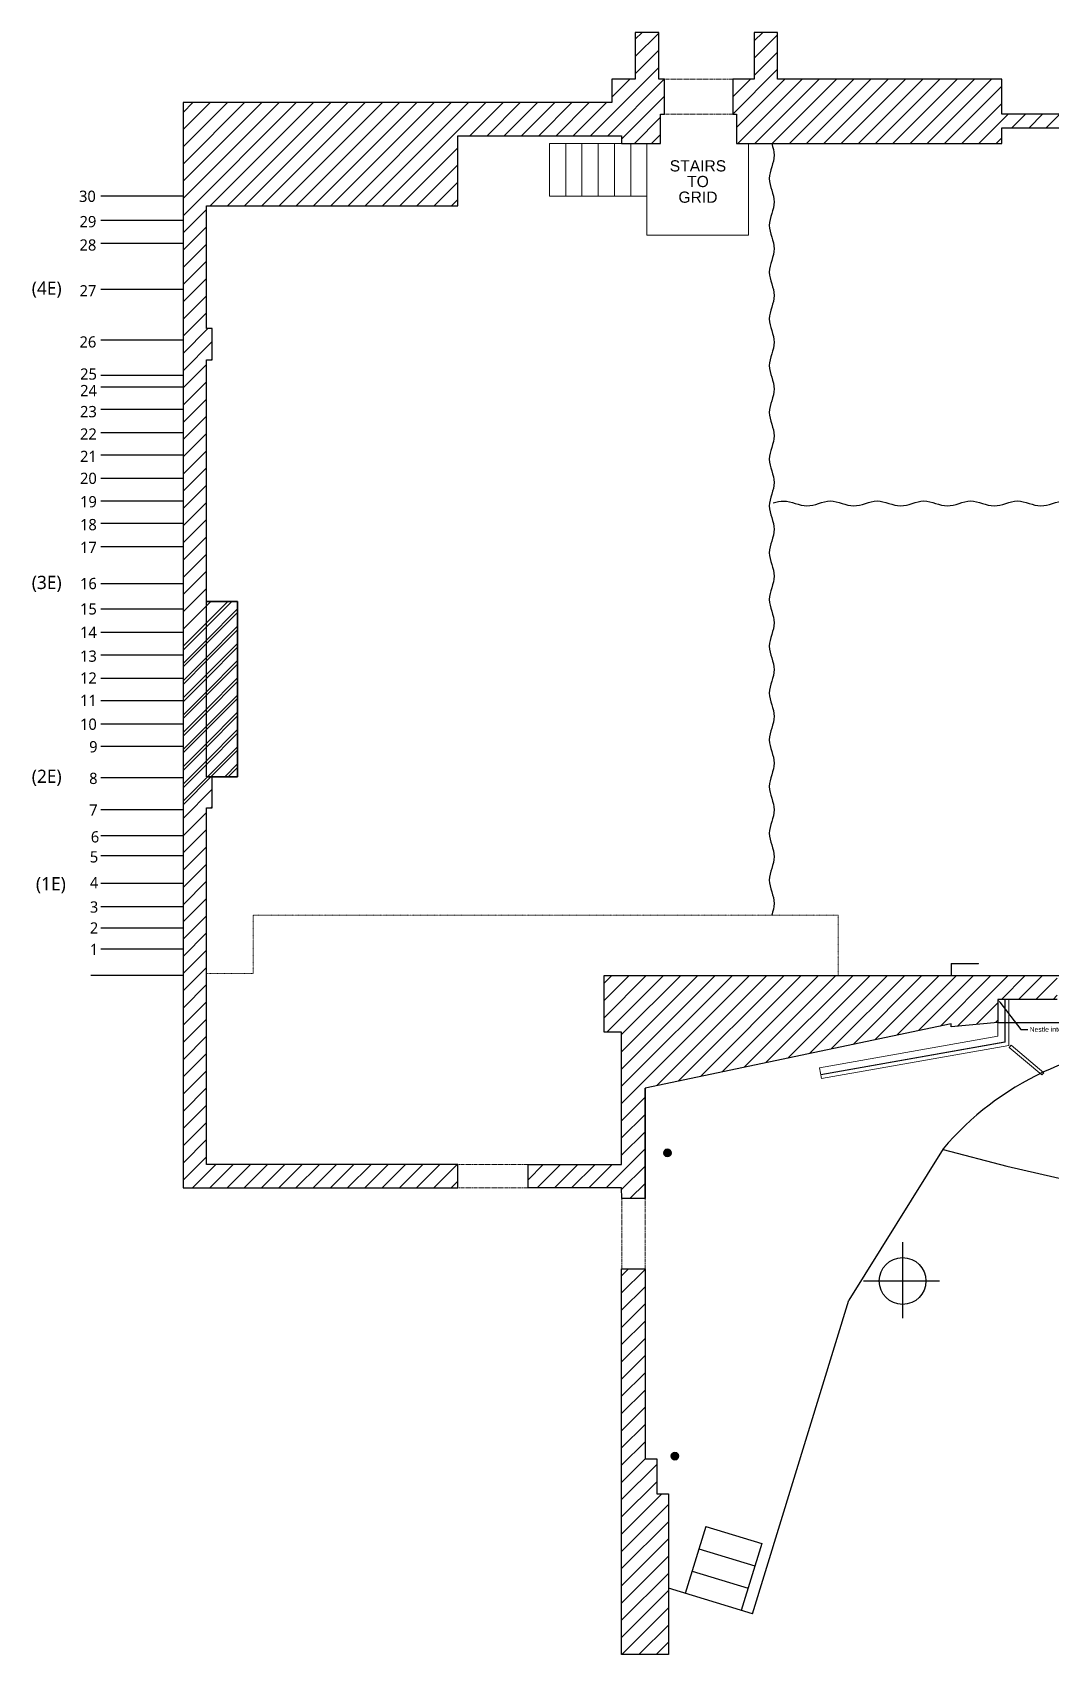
# Model space of a CAD drawing. Header units: inches. Extents: x 74 to 1370, y 2 to 949.
# Drawn here: x 74 to 597, y 2 to 835 of the extents above; entities that cross this region are included whole.
import ezdxf
from ezdxf import colors
from ezdxf.entities.mleader import LeaderData, LeaderLine
from ezdxf.math import Vec2, Vec3

# ---------------------------------------------------------------- set-up
doc = ezdxf.new("R2010")
doc.units = ezdxf.units.IN
doc.header["$MEASUREMENT"] = 0
doc.set_wipeout_variables(frame=1)
for name, pattern in [('STYLE_01', [0.41664, 0.20828, -0.20836]), ('STYLE_05', [0.20828, 0.069425, -0.138855]), ('STYLE_10', [5.9375, 3.75, -0.277785, 0.69443, -0.277785, 0.625, -0.3125])]:
    doc.linetypes.add(name, pattern=pattern)
for name, color, linetype in [('architecture', 7, 'Continuous'), ('Notations', 7, 'Continuous'), ('OBJECT', 7, 'Continuous')]:
    doc.layers.add(name, color=color, linetype=linetype)
doc.styles.add('Helvetica', font='')
doc.styles.add('Lucida Grande', font='')
doc.styles.get("Standard").update_dxf_attribs({"font": 'arial.ttf'})
doc.styles.get('Helvetica').set_extended_font_data('Helvetica')
doc.styles.get('Lucida Grande').set_extended_font_data('Lucida Grande')
pattern_1 = [(45, (-623.4765, -104.821), (-4.419417, 4.419417), [])]

msp = doc.modelspace()

# ---------------------------------------------------------------- hatches: boundary and pattern name
at = {"layer": 'architecture', "ltscale": 10}
h = msp.add_hatch(dxfattribs=at)
h.set_pattern_fill('ANSI31', color=256, scale=50, style=0)
h.set_pattern_definition(pattern_1)
h.paths.add_polyline_path([(151.49, 798.93), (151.49, 241.93), (292.49, 241.93), (292.49, 253.93), (163.49, 253.93), (163.49, 436.93), (166.49, 436.93), (166.49, 452.93), (163.49, 452.93), (163.49, 666.93), (166.49, 666.93), (166.49, 682.93), (163.49, 682.93), (163.49, 745.93), (292.49, 745.93), (292.49, 781.93), (376.49, 781.93), (376.49, 777.93), (396.49, 777.93), (396.49, 792.93), (398.49, 792.93), (398.49, 810.93), (395.49, 810.93), (395.49, 834.93), (383.49, 834.93), (383.49, 810.93), (371.49, 810.93), (371.49, 798.93)])
h = msp.add_hatch(dxfattribs=at)
h.set_pattern_fill('ANSI31', color=256, scale=50, style=0)
h.set_pattern_definition(pattern_1)
h.paths.add_polyline_path([(726.8, 792.93), (726.8, 816.93), (714.8, 816.93), (714.8, 792.93), (571.49, 792.93), (571.49, 810.93), (456.49, 810.93), (456.49, 834.93), (444.49, 834.93), (444.49, 810.93), (433.49, 810.93), (433.49, 792.93), (435.49, 792.93), (435.49, 777.93), (571.49, 777.93), (571.49, 785.93), (714.67, 785.93), (714.67, 776.18), (732.67, 776.18), (732.67, 785.18), (744.3, 785.18), (744.3, 792.93)])
h = msp.add_hatch(dxfattribs=at)
h.set_pattern_fill('ANSI31', color=256, scale=50, style=0)
h.set_pattern_definition(pattern_1)
h.paths.add_polyline_path([(179.49, 542.93), (163.49, 542.93), (163.49, 452.93), (166.49, 452.93), (179.49, 452.93)])
h = msp.add_hatch(dxfattribs=at)
h.set_pattern_fill('ANSI31', color=256, scale=50, style=0)
h.set_pattern_definition(pattern_1)
h.paths.add_polyline_path([(367.49, 350.93), (367.49, 321.83), (376.49, 321.93), (376.49, 253.93), (328.49, 253.93), (328.49, 241.93), (376.49, 241.93), (376.53, 236.46), (388.53, 236.46), (388.53, 293.21), (545.49, 326.18), (545.49, 324.69), (569.49, 326.9), (569.49, 338.68), (599.99, 338.68), (599.99, 350.93)])
at = {"layer": 'architecture', "linetype": 'Continuous', "lineweight": 0}
msp.add_hatch(color=256, dxfattribs=at).paths.add_polyline_path([(545.49, 357.18), (545.49, 350.93), (545.74, 350.93), (545.74, 356.93), (559.49, 356.93), (559.49, 357.18)])
msp.add_hatch(color=256, dxfattribs=at).paths.add_polyline_path([(545.49, 357.18), (545.49, 350.93), (545.74, 350.93), (545.74, 356.93), (559.49, 356.93), (559.49, 357.18)])
h = msp.add_hatch(color=7, dxfattribs=at)
edge = h.paths.add_edge_path()
edge.add_arc((399.99, 259.93), 2, 0, 360)
at = {"layer": 'architecture', "ltscale": 10}
h = msp.add_hatch(dxfattribs=at)
h.set_pattern_fill('ANSI31', color=256, scale=50, style=0)
h.set_pattern_definition(pattern_1)
h.paths.add_polyline_path([(376.47, 2.46), (400.53, 2.46), (400.53, 84.93), (394.53, 84.93), (394.53, 102.93), (388.53, 102.93), (388.53, 200.46), (376.47, 200.46)])
at = {"layer": 'architecture', "linetype": 'Continuous', "lineweight": 0}
h = msp.add_hatch(color=7, dxfattribs=at)
edge = h.paths.add_edge_path()
edge.add_arc((403.81, 104.3), 2, 0, 360)

# ---------------------------------------------------------------- linework, layer by layer
at = {"layer": 'architecture', "ltscale": 10}
for p, q in [((395.49, 834.93), (383.49, 834.93)), ((383.49, 834.93), (383.49, 810.93)), ((395.49, 810.93), (395.49, 834.93)), ((456.49, 834.93), (444.49, 834.93)), ((444.49, 834.93), (444.49, 810.93)), ((456.49, 810.93), (456.49, 834.93)), ((383.49, 810.93), (371.49, 810.93)), ((371.49, 810.93), (371.49, 798.93)), ((398.49, 810.93), (395.49, 810.93)), ((398.49, 792.93), (398.49, 810.93)), ((444.49, 810.93), (433.49, 810.93)), ((433.49, 810.93), (433.49, 792.93)), ((571.49, 810.93), (456.49, 810.93)), ((571.49, 792.93), (571.49, 810.93)), ((371.49, 798.93), (151.49, 798.93)), ((151.49, 798.93), (151.49, 241.93)), ((396.49, 777.93), (396.49, 792.93)), ((396.49, 792.93), (398.49, 792.93)), ((433.49, 792.93), (435.49, 792.93)), ((435.49, 792.93), (435.49, 777.93)), ((714.8, 792.93), (571.49, 792.93)), ((571.49, 777.93), (571.49, 785.93)), ((571.49, 785.93), (714.67, 785.93)), ((292.49, 745.93), (292.49, 781.93)), ((292.49, 781.93), (376.49, 781.93)), ((376.49, 781.93), (376.49, 777.93)), ((376.49, 777.93), (396.49, 777.93)), ((435.49, 777.93), (571.49, 777.93)), ((163.49, 682.93), (163.49, 745.93)), ((163.49, 745.93), (292.49, 745.93)), ((166.49, 682.93), (163.49, 682.93)), ((166.49, 666.93), (166.49, 682.93)), ((163.49, 452.93), (163.49, 666.93)), ((163.49, 666.93), (166.49, 666.93)), ((179.49, 542.93), (163.49, 542.93)), ((163.49, 542.93), (179.49, 542.93)), ((179.49, 452.93), (179.49, 542.93)), ((179.49, 542.93), (179.49, 452.93)), ((179.49, 452.93), (163.49, 452.93)), ((163.49, 452.93), (166.49, 452.93)), ((166.49, 436.93), (166.49, 452.93)), ((166.49, 452.93), (179.49, 452.93)), ((163.49, 253.93), (163.49, 436.93)), ((163.49, 436.93), (166.49, 436.93)), ((367.49, 321.83), (367.49, 350.93)), ((367.49, 350.93), (569.49, 350.93)), ((569.49, 350.93), (599.99, 350.93)), ((569.49, 338.68), (569.49, 326.9)), ((599.99, 338.68), (569.49, 338.68)), ((545.49, 326.18), (388.53, 293.21)), ((569.49, 326.9), (545.49, 324.69)), ((545.49, 324.69), (545.49, 326.18)), ((569.49, 326.9), (1045.18, 326.9)), ((376.49, 321.93), (367.49, 321.83)), ((376.49, 253.93), (376.49, 321.93)), ((388.53, 293.21), (388.53, 236.46)), ((292.49, 253.93), (163.49, 253.93)), ((292.49, 241.93), (292.49, 253.93)), ((328.49, 241.93), (328.49, 253.93)), ((328.49, 253.93), (376.49, 253.93)), ((151.49, 241.93), (292.49, 241.93)), ((376.49, 241.93), (328.49, 241.93)), ((376.53, 236.46), (376.49, 241.93)), ((388.53, 236.46), (376.53, 236.46)), ((376.47, 2.46), (376.47, 200.46)), ((376.53, 200.46), (388.53, 200.46)), ((388.53, 200.46), (388.53, 102.93)), ((388.53, 102.93), (394.53, 102.93)), ((394.53, 102.93), (394.53, 84.93)), ((394.53, 84.93), (400.53, 84.93)), ((400.53, 84.93), (400.53, 2.46)), ((400.53, 2.46), (376.47, 2.46))]:
    msp.add_line(p, q, dxfattribs=at)
at = {"layer": 'architecture', "color": 7, "linetype": 'STYLE_01', "lineweight": 5}
for p, q in [((398.49, 810.93), (433.49, 810.93)), ((398.49, 792.93), (433.49, 792.93)), ((292.49, 253.93), (328.49, 253.93)), ((292.49, 241.93), (328.49, 241.93)), ((376.53, 236.46), (376.53, 200.46)), ((388.53, 236.46), (388.53, 200.46))]:
    msp.add_line(p, q, dxfattribs=at)
at = {"layer": 'architecture', "color": 7, "linetype": 'Continuous', "lineweight": 5}
for p, q in [((389.49, 730.93), (389.49, 777.93)), ((441.49, 777.93), (441.49, 730.93)), ((441.49, 730.93), (389.49, 730.93))]:
    msp.add_line(p, q, dxfattribs=at)
at = {"layer": 'architecture', "color": 7, "linetype": 'STYLE_05', "lineweight": 5}
for p, q in [((487.49, 381.93), (187.49, 381.93)), ((187.49, 381.93), (187.49, 351.93)), ((487.49, 350.93), (487.49, 381.93)), ((187.49, 351.93), (163.49, 351.93))]:
    msp.add_line(p, q, dxfattribs=at)
at = {"layer": 'architecture'}
msp.add_line((388.53, 236.46), (388.53, 293.21), dxfattribs=at)
at = {"layer": 'architecture', "color": 7, "linetype": 'Continuous', "lineweight": 30}
for p, q in [((443.56, 23.31), (492.99, 184.36)), ((419.66, 68.26), (409.14, 33.83)), ((419.66, 68.26), (409.14, 33.83)), ((419.66, 68.26), (448.35, 59.49)), ((419.66, 68.26), (448.35, 59.49)), ((448.35, 59.49), (437.83, 25.06)), ((448.35, 59.49), (437.83, 25.06)), ((416.15, 56.78), (444.84, 48.01)), ((416.15, 56.78), (444.84, 48.01)), ((412.64, 45.31), (441.33, 36.54)), ((412.64, 45.31), (441.33, 36.54)), ((443.56, 23.31), (400.53, 36.46)), ((443.56, 23.31), (400.53, 36.46))]:
    msp.add_line(p, q, dxfattribs=at)
at = {"layer": 'architecture', "color": 7, "linetype": 'Continuous', "lineweight": 5}
for points in [[(339.49, 777.93), (389.49, 777.93), (389.49, 750.93), (339.49, 750.93)], [(339.49, 777.93), (347.82, 777.93), (347.82, 750.93), (339.49, 750.93)], [(347.82, 777.93), (356.15, 777.93), (356.15, 750.93), (347.82, 750.93)], [(356.15, 777.93), (364.49, 777.93), (364.49, 750.93), (356.15, 750.93)], [(364.49, 777.93), (372.82, 777.93), (372.82, 750.93), (364.49, 750.93)], [(372.82, 777.93), (381.15, 777.93), (381.15, 750.93), (372.82, 750.93)], [(381.15, 777.93), (389.49, 777.93), (389.49, 750.93), (381.15, 750.93)]]:
    msp.add_lwpolyline(points, close=True, dxfattribs=at)
at = {"layer": 'architecture', "linetype": 'Continuous', "lineweight": 5}
msp.add_lwpolyline([(545.49, 357.18), (545.49, 350.93), (545.74, 350.93), (545.74, 356.93), (559.49, 356.93), (559.49, 357.18)], close=True, dxfattribs=at)
msp.add_lwpolyline([(545.49, 357.18), (545.49, 350.93), (545.74, 350.93), (545.74, 356.93), (559.49, 356.93), (559.49, 357.18)], close=True, dxfattribs=at)
at = {"layer": 'architecture', "color": 7, "linetype": 'Continuous', "lineweight": 30}
msp.add_lwpolyline([(541.36, 261.68), (574.13, 253.04), (606.98, 245.58), (640.08, 239.26), (673.37, 234.08), (706.84, 230.05), (740.4, 227.18), (774.05, 225.47), (807.28, 224.92), (840.96, 225.52), (874.62, 227.28), (908.19, 230.2), (941.63, 234.27), (974.93, 239.49), (1008.01, 245.86), (1040.86, 253.37), (1073.61, 262.05)], dxfattribs=at)
at = {"layer": 'architecture', "color": 7, "linetype": 'Continuous', "lineweight": 5}
for centre in [(399.99, 259.93), (403.81, 104.3)]:
    msp.add_circle(centre, 2, dxfattribs=at)
at = {"layer": 'architecture', "color": 7, "linetype": 'Continuous', "lineweight": 30}
msp.add_arc((658.32, 162.26), 153.74, 91.05495, 139.52786, dxfattribs=at)
at = {"layer": 'Notations', "color": 7, "linetype": 'Continuous', "lineweight": 30}
for p, q in [((151.49, 750.93), (109.34, 750.93)), ((151.49, 738.43), (109.34, 738.43)), ((151.49, 726.68), (109.34, 726.68)), ((151.49, 702.93), (109.34, 702.93)), ((151.49, 676.93), (109.34, 676.93)), ((151.49, 658.93), (109.34, 658.93)), ((151.49, 652.93), (109.34, 652.93)), ((151.49, 641.43), (109.34, 641.43)), ((151.49, 629.43), (109.34, 629.43)), ((151.49, 617.93), (109.34, 617.93)), ((151.49, 605.93), (109.34, 605.93)), ((151.49, 594.43), (109.34, 594.43)), ((151.49, 582.93), (109.34, 582.93)), ((151.49, 570.93), (109.34, 570.93)), ((151.49, 551.93), (109.34, 551.93)), ((151.49, 538.93), (109.34, 538.93)), ((151.49, 526.93), (109.34, 526.93)), ((151.49, 515.43), (109.34, 515.43)), ((151.49, 503.43), (109.34, 503.43)), ((151.49, 491.93), (109.34, 491.93)), ((151.49, 479.93), (109.34, 479.93)), ((151.49, 468.43), (109.34, 468.43)), ((151.49, 452.43), (109.34, 452.43)), ((151.49, 435.93), (109.34, 435.93)), ((151.49, 422.68), (109.34, 422.68)), ((151.49, 412.43), (109.34, 412.43)), ((151.49, 398.18), (109.34, 398.18)), ((151.49, 386.18), (109.34, 386.18)), ((151.49, 375.18), (109.34, 375.18)), ((151.49, 364.43), (109.34, 364.43)), ((151.49, 350.93), (104.19, 350.93)), ((151.49, 350.93), (109.34, 350.93)), ((151.49, 350.93), (109.34, 350.93))]:
    msp.add_line(p, q, dxfattribs=at)
at = {"layer": 'Notations', "linetype": 'STYLE_10'}
msp.add_line((569.49, 350.93), (1045.49, 350.93), dxfattribs=at)
at = {"layer": 'OBJECT', "color": 7, "lineweight": 18}
for points in [[(151.49, 517.97), (163.65, 530.13), (176.45, 542.93)], [(151.49, 509.33), (163.65, 521.49), (179.65, 537.49)], [(151.49, 500.37), (163.65, 512.53), (179.65, 528.53)], [(151.49, 491.41), (163.65, 503.57), (179.65, 519.57)], [(151.49, 482.77), (163.65, 494.93), (179.65, 510.93)], [(151.49, 473.81), (163.65, 485.97), (179.65, 501.97)], [(151.49, 465.17), (163.65, 477.33), (179.65, 493.33)], [(151.49, 456.21), (163.65, 468.37), (179.65, 484.37)], [(151.49, 447.25), (163.65, 459.41), (179.65, 475.41)], [(151.49, 438.61), (165.89, 453.01), (179.65, 466.77)], [(174.85, 453.01), (179.65, 457.81)]]:
    msp.add_lwpolyline(points, dxfattribs=at)
at = {"layer": 'OBJECT', "lineweight": 5}
for points in [[(569.49, 319.77), (569.49, 338.68), (575.17, 338.68)], [(572.99, 338.68), (572.99, 316.83)], [(573.17, 338.68), (573.17, 316.68)], [(575.17, 338.68), (575.17, 315)], [(477.99, 303.64), (569.49, 319.77)], [(572.99, 316.83), (478.6, 300.19)], [(478.63, 300.01), (573.17, 316.68)], [(575.17, 315), (478.98, 298.04), (477.99, 303.64)]]:
    msp.add_lwpolyline(points, dxfattribs=at)
msp.add_lwpolyline([(576.25, 315.19), (593.08, 301.08), (592.11, 299.93), (575.29, 314.04)], close=True, dxfattribs=at)
at = {"layer": 'OBJECT'}
for points, knots in [([(453.49, 777.93), (454.11, 775.93), (455.36, 771.93), (454.11, 767.93), (453.49, 765.93), (452.86, 763.93), (451.61, 759.93), (453.49, 753.93), (455.36, 747.93), (454.11, 743.93), (453.49, 741.93), (452.86, 739.93), (451.61, 735.93), (453.49, 729.93), (455.36, 723.93), (454.11, 719.93), (453.49, 717.93), (452.86, 715.93), (451.61, 711.93), (453.49, 705.93), (455.36, 699.93), (454.11, 695.93), (453.49, 693.93), (452.86, 691.93), (451.61, 687.93), (453.49, 681.93), (455.36, 675.93), (454.11, 671.93), (453.49, 669.93), (452.86, 667.93), (451.61, 663.93), (453.49, 657.93), (455.36, 651.93), (454.11, 647.93), (453.49, 645.93), (452.86, 643.93), (451.61, 639.93), (453.49, 633.93), (455.36, 627.93), (454.11, 623.93), (453.49, 621.93), (452.86, 619.93), (451.61, 615.93), (453.49, 609.93), (455.36, 603.93), (454.11, 599.93), (453.49, 597.93), (452.86, 595.93), (451.61, 591.93), (453.49, 585.93), (455.36, 579.93), (454.11, 575.93), (453.49, 573.93), (452.86, 571.93), (451.61, 567.93), (453.49, 561.93), (455.36, 555.93), (454.11, 551.93), (453.49, 549.93), (452.86, 547.93), (451.61, 543.93), (453.49, 537.93), (455.36, 531.93), (454.11, 527.93), (453.49, 525.93), (452.86, 523.93), (451.61, 519.93), (453.49, 513.93), (455.36, 507.93), (454.11, 503.93), (453.49, 501.93), (452.86, 499.93), (451.61, 495.93), (453.49, 489.93), (455.36, 483.93), (454.11, 479.93), (453.49, 477.93), (452.86, 475.93), (451.61, 471.93), (453.49, 465.93), (455.36, 459.93), (454.11, 455.93), (453.49, 453.93), (452.86, 451.93), (451.61, 447.93), (453.49, 441.93), (455.36, 435.93), (454.11, 431.93), (453.49, 429.93), (452.86, 427.93), (451.61, 423.93), (453.49, 417.93), (455.36, 411.93), (454.11, 407.93), (453.49, 405.93), (452.86, 403.93), (451.61, 399.93), (453.49, 393.93), (455.36, 387.93), (454.11, 383.93), (453.49, 381.93)], [0, 0, 0, 0, 6.128825, 12.257651, 12.257651, 12.257651, 18.386476, 24.515301, 30.644127, 36.772952, 36.772952, 36.772952, 42.901777, 49.030603, 55.159428, 61.288253, 61.288253, 61.288253, 67.417079, 73.545904, 79.674729, 85.803555, 85.803555, 85.803555, 91.93238, 98.061205, 104.190031, 110.318856, 110.318856, 110.318856, 116.447681, 122.576507, 128.705332, 134.834157, 134.834157, 134.834157, 140.962983, 147.091808, 153.220633, 159.349459, 159.349459, 159.349459, 165.478284, 171.607109, 177.735935, 183.86476, 183.86476, 183.86476, 189.993585, 196.122411, 202.251236, 208.380061, 208.380061, 208.380061, 214.508887, 220.637712, 226.766537, 232.895363, 232.895363, 232.895363, 239.024188, 245.153013, 251.281839, 257.410664, 257.410664, 257.410664, 263.539489, 269.668315, 275.79714, 281.925965, 281.925965, 281.925965, 288.054791, 294.183616, 300.312441, 306.441267, 306.441267, 306.441267, 312.570092, 318.698917, 324.827743, 330.956568, 330.956568, 330.956568, 337.085393, 343.214219, 349.343044, 355.471869, 355.471869, 355.471869, 361.600695, 367.72952, 373.858346, 379.987171, 379.987171, 379.987171, 386.115996, 392.244822, 398.373647, 404.502472, 404.502472, 404.502472, 404.502472]), ([(454.29, 593.44), (456.05, 593.98), (459.81, 595.01), (463.56, 593.84), (465.56, 593.21)], [13.002513, 13.002513, 13.002513, 13.002513, 18.386476, 24.515301, 24.515301, 24.515301, 24.515301])]:
    msp.add_open_spline(points, degree=3, knots=knots, dxfattribs=at)
for points in [[(465.56, 593.21), (467.56, 592.59), (471.56, 591.34), (477.56, 593.21), (483.56, 595.09), (487.56, 593.84), (489.56, 593.21)], [(489.56, 593.21), (491.56, 592.59), (495.56, 591.34), (501.56, 593.21), (507.56, 595.09), (511.56, 593.84), (513.56, 593.21)], [(513.56, 593.21), (515.56, 592.59), (519.56, 591.34), (525.56, 593.21), (531.56, 595.09), (535.56, 593.84), (537.56, 593.21)], [(537.56, 593.21), (539.56, 592.59), (543.56, 591.34), (549.56, 593.21), (555.56, 595.09), (559.56, 593.84), (561.56, 593.21)], [(561.56, 593.21), (563.56, 592.59), (567.56, 591.34), (573.56, 593.21), (579.56, 595.09), (583.56, 593.84), (585.56, 593.21)], [(585.52, 593.21), (587.52, 592.59), (591.52, 591.34), (597.52, 593.21), (603.52, 595.09), (607.52, 593.84), (609.52, 593.21)]]:
    msp.add_open_spline(points, degree=3, dxfattribs=at)

# ---------------------------------------------------------------- texts
at = {"layer": 'Notations', "color": 7}
for s, insert, char_height, attachment_point, line_spacing_factor, style in [('STAIRS\\PTO \\PGRID', (415.65, 769.33), 5.739, 2, 0.839796, 'Helvetica'), ('30', (98.13, 753.74), 5.781, 1, 0.979798, 'Lucida Grande'), ('29', (98.38, 740.74), 5.781, 1, 0.979798, 'Lucida Grande'), ('28', (98.38, 728.74), 5.781, 1, 0.979798, 'Lucida Grande'), ('(4E)', (81.54, 702.93), 6.811, 5, 0.980335, 'Lucida Grande'), ('27', (98.38, 705.24), 5.781, 1, 0.979798, 'Lucida Grande'), ('26', (98.38, 678.99), 5.781, 1, 0.979798, 'Lucida Grande'), ('25', (98.69, 662.52), 5.781, 1, 0.979798, 'Lucida Grande'), ('24', (98.69, 654.02), 5.781, 1, 0.979798, 'Lucida Grande'), ('23', (98.63, 643.24), 5.781, 1, 0.979798, 'Lucida Grande'), ('22', (98.63, 631.74), 5.781, 1, 0.979798, 'Lucida Grande'), ('21', (98.63, 620.24), 5.781, 1, 0.979798, 'Lucida Grande'), ('20', (98.63, 608.99), 5.781, 1, 0.979798, 'Lucida Grande'), ('19', (98.63, 596.99), 5.781, 1, 0.979798, 'Lucida Grande'), ('18', (98.63, 585.24), 5.781, 1, 0.979798, 'Lucida Grande'), ('17', (98.63, 573.52), 5.781, 1, 0.979798, 'Lucida Grande'), ('(3E)', (81.54, 551.93), 6.811, 5, 0.980335, 'Lucida Grande'), ('16', (98.63, 554.99), 5.781, 1, 0.979798, 'Lucida Grande'), ('15', (98.63, 541.99), 5.781, 1, 0.979798, 'Lucida Grande'), ('14', (98.63, 529.99), 5.781, 1, 0.979798, 'Lucida Grande'), ('13', (98.63, 517.74), 5.781, 1, 0.979798, 'Lucida Grande'), ('12', (98.63, 506.49), 5.781, 1, 0.979798, 'Lucida Grande'), ('11', (98.63, 494.99), 5.781, 1, 0.979798, 'Lucida Grande'), ('10', (98.63, 482.8), 5.781, 1, 0.979798, 'Lucida Grande'), ('9', (103.32, 471.24), 5.78, 1, 0.979798, 'Lucida Grande'), ('(2E)', (81.54, 452.43), 6.811, 5, 0.980335, 'Lucida Grande'), ('8', (103.32, 454.99), 5.78, 1, 0.979798, 'Lucida Grande'), ('7', (103.32, 438.74), 5.78, 1, 0.979798, 'Lucida Grande'), ('6', (104.18, 424.99), 5.78, 1, 0.979798, 'Lucida Grande'), ('5', (103.68, 414.74), 5.78, 1, 0.979798, 'Lucida Grande'), ('(1E)', (76.01, 401.45), 6.811, 1, 0.980335, 'Lucida Grande'), ('4', (103.68, 401.49), 5.78, 1, 0.979798, 'Lucida Grande'), ('3', (103.68, 388.99), 5.78, 1, 0.979798, 'Lucida Grande'), ('2', (103.68, 378.24), 5.78, 1, 0.979798, 'Lucida Grande'), ('1', (103.68, 367.24), 5.78, 1, 0.979798, 'Lucida Grande')]:
    msp.add_mtext(s, dxfattribs=dict(at, insert=insert, char_height=char_height, attachment_point=attachment_point, line_spacing_factor=line_spacing_factor, style=style))

# ---------------------------------------------------------------- leaders
at = {"layer": 'OBJECT'}
ml = msp.add_multileader_mtext('Standard', dxfattribs=at)
ml.set_content('Nestle into corner', color=256)
ml.set_leader_properties()
ml.build(insert=Vec2(0, 0))
ml.multileader.update_dxf_attribs({"dogleg_length": 0.36, "arrow_head_size": 1.8, "scale": 10})
ctx = ml.context
ctx.base_point, ctx.scale, ctx.char_height, ctx.arrow_head_size, ctx.landing_gap_size, ctx.plane_origin = Vec3(584.9, 323.28), 10, 2.5, 1.8, 0.9, Vec3(569.49, 338.68)
notes = []
notes.append((ctx, [(0, (1, 1, 0), (581.3, 323.28), (1, 0), 3.6, [(0, [(569.49, 338.68)], 0, [])])]))
ctx.mtext.insert, ctx.mtext.flow_direction = Vec3(585.8, 324.55), 5
for ctx, leaders in notes:
    for number, flags, end, landing, length, lines in leaders:
        leader = LeaderData()
        leader.index, (leader.has_last_leader_line, leader.has_dogleg_vector, leader.attachment_direction) = number, flags
        leader.last_leader_point, leader.dogleg_vector, leader.dogleg_length = Vec3(end), Vec3(landing), length
        for number, points, colour, breaks in lines:
            line = LeaderLine()
            line.index, line.vertices, line.color, line.breaks = number, Vec3.list(points), colors.encode_raw_color(colour), breaks
            leader.lines.append(line)
        ctx.leaders.append(leader)

# ---------------------------------------------------------------- wipeouts: each hides what was drawn before it
msp.add_wipeout([(532.62, 194.18), (532.56, 193), (532.39, 191.83), (532.1, 190.69), (531.7, 189.58), (531.2, 188.52), (530.59, 187.51), (529.89, 186.56), (529.1, 185.69), (528.23, 184.9), (527.28, 184.2), (526.27, 183.59), (525.21, 183.09), (524.1, 182.69), (522.96, 182.41), (521.79, 182.23), (520.62, 182.18), (519.44, 182.23), (518.28, 182.41), (517.13, 182.69), (516.02, 183.09), (514.96, 183.59), (513.95, 184.2), (513, 184.9), (512.13, 185.69), (511.34, 186.56), (510.64, 187.51), (510.03, 188.52), (509.53, 189.58), (509.13, 190.69), (508.85, 191.83), (508.67, 193), (508.62, 194.18), (508.67, 195.35), (508.85, 196.52), (509.13, 197.66), (509.53, 198.77), (510.03, 199.83), (510.64, 200.84), (511.34, 201.79), (512.13, 202.66), (513, 203.45), (513.95, 204.15), (514.96, 204.76), (516.02, 205.26), (517.13, 205.66), (518.28, 205.95), (519.44, 206.12), (520.62, 206.18), (521.79, 206.12), (522.96, 205.95), (524.1, 205.66), (525.21, 205.26), (526.27, 204.76), (527.28, 204.15), (528.23, 203.45), (529.1, 202.66), (529.89, 201.79), (530.59, 200.84), (531.2, 199.83), (531.7, 198.77), (532.1, 197.66), (532.39, 196.52), (532.56, 195.35)]).dxf.layer = 'Notations'

# ---------------------------------------------------------------- next in the draw order: linework, layer by layer
at = {"layer": 'architecture', "color": 7, "linetype": 'Continuous', "lineweight": 30}
msp.add_line((541.36, 262.05), (492.99, 184.36), dxfattribs=at)
at = {"layer": 'Notations'}
for p, q in [((520.62, 214.18), (520.62, 175.18)), ((500.62, 194.18), (539.62, 194.18))]:
    msp.add_line(p, q, dxfattribs=at)
msp.add_circle((520.62, 194.18), 12, dxfattribs=at)

doc.saveas('drawing.dxf')
